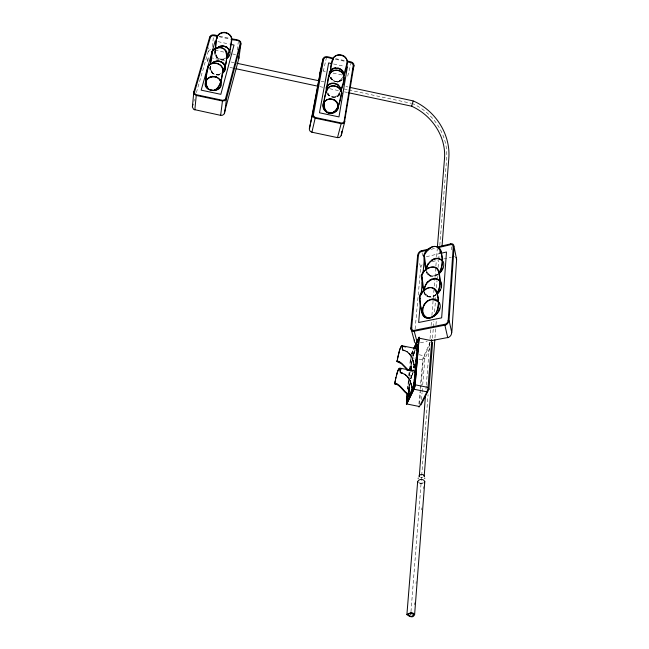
<?xml version="1.0" encoding="UTF-8"?>
<svg xmlns="http://www.w3.org/2000/svg" width="649" height="649" viewBox="0 0 649 649"><rect width="100%" height="100%" fill="white"/><g stroke="black" fill="none" stroke-linecap="round" stroke-linejoin="round"><path stroke-width="0.49" stroke-dasharray="3.25 2.43" d="M215.111 50.468L215.168 54.265L217.464 57.826M214.997 53.25L215.565 50.233M209.773 67.382C209.165 72.956 215.849 76.606 220.636 74.513M414.403 604.803L414.557 602.783M416.033 583.597L416.196 581.577M421.712 509.895L421.874 507.875M423.351 488.689L423.505 486.677M434.968 337.845L435.674 328.767M435.982 324.727L436.452 318.675M410.979 611.747L421.225 481.517M421.306 480.511L421.623 476.471M421.704 475.466L428.064 394.697M432.51 338.17L433.305 328.078M433.386 327.064L433.865 321.004M434.579 311.918L435.374 301.826M435.455 300.82L435.844 295.766M436.485 287.694L437.037 280.628M437.118 279.614L437.515 274.568M438.075 267.502L438.627 260.436M438.708 259.43L439.341 251.35M439.819 245.298L446.658 158.478C448.475 135.268 433.443 112.723 412.391 103.548M425.979 389.157L426.223 386.123M426.304 385.108L429.963 339.63M430.044 338.624L430.774 329.522M431.098 325.482L431.423 321.442M431.909 315.373L433.208 299.205M433.289 298.191L433.938 290.111M434.262 286.063L434.919 277.983M435 276.969L435.812 266.861M435.893 265.855L436.298 260.801M436.623 256.753L437.272 248.672M421.469 399.662L422.045 392.75M422.126 391.761L422.45 387.81M422.686 384.979L424.852 358.767L429.808 348.359M418.921 403.824L419.927 391.899M420.179 388.921L422.872 358.313L431.025 340.327M419.481 404.286L423.318 358.459L424.876 358.751A5.59 2.726 6.3 0 1 424.706 358.913L424.868 358.783M409.965 378.148L410.525 372.112M415.125 328.978L420.698 267.769L419.53 262.942M407.548 389.335L408.383 380.363M408.846 375.373L409.86 364.405M409.949 363.408L410.501 357.429M407.742 388.929L408.018 385.936M408.116 384.938L408.481 380.947M408.943 375.958L409.308 371.974M409.405 370.977L409.681 367.983M410.144 362.994L410.509 359.002M408.635 383.032L408.911 380.038M409.276 376.047L409.649 372.055M410.655 361.087L410.931 358.094M196.404 92.572L208.183 51.644L208.597 47.734M212.353 46.639L213.424 36.879M237.218 49.965L238.272 42.201M214.916 52.204L215.492 50.176M210.292 66.344C208.621 72.007 215.557 76.509 220.522 74.246M210.381 66.385C208.743 71.934 215.541 76.347 220.4 74.124M214.811 51.109C213.253 56.406 219.265 60.892 224.173 59.513M207.818 60.925C209.765 49.916 206.049 65.719 207.648 61.655M322.886 70.944L323.372 71.017L326.415 57.696M351.328 62.044L347.702 76.225L349.616 77.369M412.91 356.285L413.859 353.097A13.418 2.15 -78.9 0 1 415.279 349.722M412.942 356.601L413.397 354.849M410.898 378.7L411.823 375.325A13.637 2.215 -79.1 0 1 413.251 371.999M410.898 378.862L411.92 375.349M193.881 101.341L194.44 99.386M413.389 355.035L413.859 353.389A12.875 2.061 -78.9 0 1 415.222 350.152M208.183 51.644L209.108 50.257L210.884 49.511M410.598 378.992L412.715 373.54M412.894 355.887L413.113 355.246M411.296 353.916L413.226 349.592M413.364 354.565L414.743 351.271M413.04 355.457L413.454 354.305M427.066 296.187L427.229 295.774M411.523 353.737L413.6 349.203M411.815 354.257L413.884 349.73M412.407 355.117L414.857 349.77M429.971 344.441L423.399 358.24L424.827 358.897M343.467 75.86C342.607 79.154 331.566 87.234 342.283 78.359M340.319 91.379L338.226 94.576L334.998 97.35L337.35 95.89L339.597 93.205M419.546 483.489L422.742 482.905M339.914 93.675C337.61 97.804 331.371 97.958 328.289 94.649M427.829 296.755L428.413 296.552C426.904 297.388 425.168 293.908 424.43 292.78M430.149 276.044L434.197 275.857L438.156 274.04M331.801 78.854C333.594 82.058 339.995 82.358 342.477 79.04M438.237 274.048L437.296 274.957L437.475 274.381M339.5 94.632C336.507 98.34 330.049 97.748 327.55 93.789M339.743 94.819C336.588 98.713 330.008 97.991 327.234 94.008M435.877 294.516C433.54 298.564 424.835 298.037 423.911 292.383M225.495 57.931L223.134 59.384L224.213 59.197M328.905 95.622L329.392 95.679L327.688 93.415M330.203 77.385C331.972 81.109 337.375 83.21 341.909 79.884M424.551 293.056L424.697 292.431M426.62 271.671L428.389 274.657L430.733 275.841C429.322 276.701 427.675 273.448 426.92 272.426L427.058 271.817M212.418 73.264L212.921 73.329L211.185 71.049L210.252 66.701M215.079 54.289C216.725 58.588 218.997 59.489 224.1 59.246M342.12 80.103C338.729 83.023 333.115 82.034 330.552 78.48M220.619 73.418L218.535 75.008L220.741 73.67M438.294 274.332C434.684 277.456 427.496 277.301 426.271 271.858M435.812 294.695C432.323 297.721 425.452 297.364 424.365 292.147M435.95 294.8C432.388 297.891 425.371 297.526 424.259 292.196M436.769 274.73C433.37 276.945 427.667 276.085 426.726 271.615M422.815 477.502L420.398 477.502M422.767 483.505L420.057 483.619M431.196 249.273L436.039 248.129M426.377 256.688L439.787 253.564M432.202 261.612L437.937 260.29M443.673 258.975L451.323 257.215M210.519 68.753L210.552 66.742M217.188 57.883L215.354 53.469L215.354 50.127M420.39 342.753L427.22 341.447M224.01 59.116L220.563 59.124L218.437 58.337M411.434 357.615L414.232 358.183M418.889 359.132L422.621 359.887M411.571 353.218L415.311 353.981M419.043 354.735L423.708 355.684M210.284 57.574L225.13 60.746M231.068 62.012L234.038 62.645M321.141 81.247L324.111 81.879M345.885 86.528L347.864 86.95M343.938 88.937L347.848 89.773M348.829 89.984L411.409 103.337M229.973 67.447L232.934 68.08M319.795 86.609L322.756 87.242M329.66 88.718L339.532 90.819M344.465 91.874L347.426 92.507M335.525 58.653L345.398 60.771M335.411 59.278L345.292 61.395M219.386 36.157L229.916 38.413M219.208 36.766L230.703 39.232M333.578 63.983L344.408 66.303M217.983 41.641L229.3 44.059M323.372 71.017L325.319 71.431M333.099 73.102L341.861 74.976M214.981 50.2L224.789 52.293M232.642 53.972L235.587 54.605M420.341 483.116L419.295 482.726M430.344 275.679L427.229 272.191M428.032 296.382L424.876 292.813M332.434 79.868L331.063 77.215M329.132 95.427L327.753 92.742M217.48 57.753L215.646 53.413M212.669 73.086L210.803 68.689M330.276 77.336L330.86 78.261M332.166 80.005L330.82 77.353M422.028 252.696L422.718 255.609M451.242 246.855L451.842 249.833M215.354 53.469L215.062 50.289M411.807 375.852A12.826 2.085 -79.1 0 1 413.551 372.153M411.823 375.633A13.094 2.125 -79.1 0 1 413.194 372.445M413.843 353.6A12.615 2.02 -78.9 0 1 415.173 350.428M411.312 354.346A2.653 0.414 -78.9 0 1 411.498 353.932M420.909 267.704A4.348 3.026 -35.3 0 1 422.726 264.232M454.381 256.623A4.413 3.107 -33.7 0 1 455.038 256.817"/><path stroke-width="0.97" d="M222.502 71.276C229.576 61.777 228.497 38.518 212.134 51.376L210.203 64.543M437.54 312.477C424.762 328.248 419.278 306.831 419.895 296.512C435.041 271.201 445.003 306.117 433.102 316.598C439.462 312.12 439.203 301.16 437.385 293.835C436.079 282.721 420.52 288.359 419.432 296.877C420.779 303.602 419.57 314.692 426.563 317.621C414.63 312.388 429.695 292.358 438.367 301.712M225.536 67.326L224.943 70.619L222.761 73.329M222.575 70.473C223.353 61.842 207.931 60.511 207.712 69.216C206.528 75.633 204.143 83.307 208.459 89.059C203.226 83.461 206.674 73.41 207.931 66.409C212.499 58.637 225.852 65.273 222.372 72.274C221.536 78.732 220.652 87.299 214 90.479C221.033 88.037 222.047 77.555 222.883 70.83M330.39 72.29L331.095 66.555L333.205 58.467M404.83 350.452C400.522 351.888 403.751 345.154 401.22 346.615A12.883 1.882 -78.9 0 0 399.533 350.476L397.407 358.808M428.981 388.994L428.981 388.962A5.906 2.734 6.3 0 1 428.948 389.205L421.688 403.54M432.632 342.404L432.632 342.404A5.719 3.423 4.4 0 1 432.599 342.623L428.965 389.076M210.503 64.584L212.564 51.263M215.046 49.227C216.328 43.507 214.6 34.089 222.193 32.612C226.663 31.071 232.804 35.809 231.636 39.743C231.774 34.624 225.682 31.339 221.131 33.204C214.876 35.606 216.685 43.986 215.346 49.348M448.183 320.484L453.253 246.863M418.743 406.59L418.994 407.085L419.449 406.517L426.969 391.728L427.918 388.613L431.78 340.611L431.699 339.719L431.261 339.906M409.04 395.03L409.081 394.535M414.589 614.936L424.787 481.631C424.097 478.678 418.459 478.735 417.664 481.599L406.899 614.611C416.301 621.977 416.642 608.016 406.899 614.611M424.17 476.577L434.814 339.865M442.05 246.02L448.808 158.234C450.706 134.067 435.203 110.419 413.194 100.903L349.843 87.372M343.743 75.941C346.891 69.037 351.271 56.049 339.906 54.735C330.463 54.565 330.844 66.839 330.146 73.597M402.461 349.681L402.372 346.461L401.95 345.73L401.293 346.152A13.418 1.963 -78.9 0 0 399.533 350.184L396.961 361.534L401.423 363.691L407.71 370.092M418.654 339.605L414.557 386.163M407.183 393.326L406.428 404.57L414.127 389.132L415.044 386.009L419.165 337.082L413.648 348.683M410.736 614.773L410.898 612.753M340.595 91.46C343.8 84.484 348.164 71.349 336.701 70.011C327.137 69.849 327.558 82.301 326.82 89.091M402.623 373.061C398.251 374.392 401.772 367.504 399.054 368.429A13.645 2.02 -79.1 0 0 397.285 372.38L395.566 379.251M419.262 476.796L425.411 396.231M437.434 246.644L444.5 158.721C446.293 137.231 432.567 115.595 411.588 106.193L348.416 92.718M341.123 91.793L340.839 88.426M326.358 91.996C326.415 82.488 342.323 84.678 341.731 93.57C341.196 87.672 333.408 83.405 328.491 87.688C324.906 93.618 323.194 101.723 324.8 108.675C326.252 111.101 327.039 113.153 324.281 109.941C322.131 107.117 322.415 102.737 325.181 100.425M337.845 107.523C339.297 100.076 327.786 95.711 324.078 102.42M406.882 402.007L407.621 394M327.08 88.434L327.299 84.63L329.489 73.994C332.247 69.459 339.557 68.981 342.737 73.54C345.803 79.008 342.031 85.692 340.401 91.193M332.613 60.803L332.807 58.588C336.58 52.245 347.053 55.181 347.604 62.345M415.011 385.246L419.108 338.632M420.341 303.383L418.637 322.488L441.653 317.856L446.488 251.999L440.744 253.337M421.144 294.338L422.223 282.266M423.026 273.221L424.462 257.134M414.232 379.146L413.616 386.09L408.221 397.269L408.497 394.251M414.411 377.166L416.171 357.323M416.35 355.336L417.315 344.424L415.271 348.878M408.675 392.239L409.414 384.184M410.703 370.1L411.442 362.045M406.452 402.899L407.28 393.919M238.516 56.082L238.905 58.207L224.043 114.175L222.518 115.23L220.806 115.376L193.735 109.454L192.364 107.012L193.848 91.736L209.732 36.993C210.771 33.805 215.298 34.884 217.472 35.744M417.664 255.211L410.817 327.932L414.119 340.019M411.653 327.761L418.459 255.025M194.838 109.892L196.249 95.444L194.189 94.064L193.848 91.736M209.53 38.948L209.732 36.993M412.001 390.414L412.026 389.116M231.547 39.67L230.071 49.186L227.191 55.968M408.919 395.006L408.975 394.519M220.636 115.344L222.461 100.993L196.249 95.444M227.191 55.222L225.747 64.267L222.631 71.544M224.635 113.007L226.517 98.664L240.917 43.678C241.655 39.143 233.932 39.573 231.831 38.826M231.847 40.011L230.395 49.016L227.312 56.228M333.545 58.232C331.25 58.102 324.338 54.386 323.024 58.864L312.469 114.573L313.142 116.917L315.163 118.159L341.317 123.699L342.997 123.545L344.408 122.474L353.956 65.492C354.386 62.126 349.673 61.314 347.377 61.193M238.905 58.207L240.917 43.678M407.945 369.703L401.561 363.172L399.427 361.736L396.969 361.534L397.188 360.503M394.852 383.267C401.544 384.541 403.605 392.629 409.657 394.624C404.262 394.624 401.155 384.597 394.689 383.867L395.209 381.052M441.093 287.231L441.304 285.811M424.081 290.979L423.959 288.164M424.081 289.551L426.158 284.011M424.186 289.551C424.487 282.469 434.173 274.827 440.046 280.96M422.061 308.908C419.846 326.974 445.352 314.952 439.332 302.539M320.281 72.063L309.338 129.784L310.263 131.349L311.747 132.169L337.496 137.62C340.928 138.432 342.193 133.767 341.836 131.26M426.085 269.181L426.32 267.753M426.442 269.1C426.807 262.164 436.355 254.716 442.188 260.557M426.547 269.1L427.172 266.406M418.994 476.074C419.587 473.916 423.813 473.859 424.324 476.09M347.361 66.944L338.981 116.917L319.478 112.78L328.654 62.929L331.607 63.561M411.515 363.424L411.782 361.671M409.446 385.774L409.722 383.989M424.787 481.631L424.057 482.872M225.025 69.484L225.219 68.421M326.958 89.643L326.544 89.781C324.841 96.733 321.685 104.87 325.928 111.531C330.917 116.479 340.766 111.117 338.08 104.165M414.541 386.252L406.988 402.08M205.611 82.991C206.333 74.676 220.295 74.424 220.944 82.894M205.701 83.007C206.406 74.854 220.1 74.611 220.733 82.91M415.839 361.201L416.212 359.319M414.167 382.123L412.05 390.601L411.928 387.372M413.162 101.122L411.612 106.136L411.734 105.511M347.272 62.02L343.824 75.049M341.39 93.302C339.67 100.197 339.192 109.47 331.988 113.056C339.046 110.655 340.06 100.222 341.723 93.659M395.906 377.369L394.673 383.867L397.172 384.086M412.147 359.984L412.521 358.151M410.087 382.277L410.468 380.411M319.803 73.134L323.024 58.864M309.297 128.486L312.502 114.419M311.909 132.209L315.163 118.159M329.303 76.201L329.895 73.864M418.151 478.475L418.272 478.021M352.732 70.214L353.956 65.492M337.496 137.62L341.147 123.675M341.187 135.235L344.887 121.29M323.543 103.337L323.486 107.726M396.385 375.763L397.277 372.688A13.094 1.939 -79.1 0 1 398.981 368.9L401.569 368.957M414.492 366.563L414.971 364.868M215.152 41.033L201.174 90.146L220.838 94.324L234.013 45.073L231.182 44.465M192.477 106.209L193.037 104.262M226.517 98.664L225 100.595L222.461 100.993M439.422 308.186L438.359 311.098M423.667 289.632L421.858 275.671C423.286 268.686 435.479 262.886 438.521 271.582C439.933 278.08 440.963 285.211 437.937 291.425M426.247 269.716L424.276 255.171C438.172 232.334 447.299 259.835 439.203 272.345M413.973 367.723L414.435 366.271M412.366 389.14L411.896 390.584A12.802 2.077 -79.1 0 1 411.434 391.85M220.36 86.13L220.741 85.076M406.769 393.756L406.939 393.318M425.192 317.231L425.355 316.817M442.813 268.021L440.46 271.955M337.139 109.551L337.577 108.57M426.758 266.317L428.218 263.551M413.6 349.203L418.564 338.324M414.297 348.829L418.581 339.541M406.955 403.435L414.127 388.67M224.108 71.471L224.651 70.506M229.292 55.279L226.274 58.434M440.046 290.071L437.166 293.819M441.215 270.682L441.993 269.384M427.772 265.076C430.076 260.2 437.629 255.941 441.977 260.728M439.389 272.58C443.543 266.09 442.553 257.937 441.069 250.79C437.702 241.874 425.127 248.291 423.821 255.528L424.957 265.839L426.101 270.536M437.191 293.348C441.069 287.272 440.598 279.581 439.105 272.84M330.609 70.222L329.221 73.142L329.205 75.341M437.345 312.437C416.812 332.905 418.946 289.681 438.156 301.882M424.024 304.495L427.464 300.974M325.563 110.354L326.187 111.466M219.808 87.112C217.115 91.176 210.641 91.736 207.404 88.021M207.266 78.805C197.028 93.148 227.466 95.127 220.141 79.649M437.012 293.729L438.099 292.618M437.353 294.078C440.622 291.068 442.853 286.087 440.996 281.755M426.888 282.566L428.032 281.398M427.164 282.907C430.141 278.916 437.734 276.782 440.436 282.137M439.551 273.318C442.74 270.398 444.979 265.53 443.129 261.312M227.888 56.982L226.144 58.329M212.004 63.602C215.679 59.473 223.572 60.746 225.041 66.295M211.947 63.505L214.835 61.639M216.734 48.407L219.573 46.59M216.79 48.497C220.433 44.481 228.164 45.746 229.657 51.174M325.968 111.587C331.647 116.577 342.177 109.113 336.726 102.201C332.718 95.622 320.784 99.857 323.575 107.693M424.268 255.162L423.821 255.528L424.633 257.353M421.85 275.663L421.396 276.028L422.564 286.371L423.724 291.133M419.895 296.504L419.432 296.877L420.276 298.67M335.776 111.239L331.712 112.95L327.201 111.993M329.027 84.07L326.196 87.469L326.155 91.923M331.388 69.435L332.296 68.794M226.436 58.67C229.462 57.136 231.117 53.21 229.584 50.078M212.596 62.531L214.714 61.371M431.553 260.144L434.238 258.683M429.281 280.392L431.999 278.924M217.107 89.351L213.732 90.381L210.235 89.903M209.189 77.32L212.75 76.258M218.364 46.825L220.611 46.006L224.238 46.006M333.31 68.291L335.565 67.772M208.061 66.815L207.623 66.944L207.712 69.216M217.415 36.093L217.05 38.502M421.574 250.757L430.295 248.697M438.051 246.863L450.641 243.886M421.501 251.561L428.283 249.962M437.986 247.675L450.584 244.697M402.356 349.624L407.093 351.758M414.281 330.309L444.946 324.249M432.096 340.514L447.713 337.537L444.881 325.165L414.2 331.217L416.958 341.447M331.177 83.202L334.746 83.177M435.625 258.253L439.551 258.302M215.939 61.444C219.557 60.592 223.856 62.604 224.838 66.336M215.898 61.03L219.565 61.022M220.66 46.412C224.221 45.592 228.456 47.539 229.454 51.206M431.642 299.084L434.4 298.954M329.489 98.64L330.706 98.632M434.789 278.307L436.128 278.34M406.899 403.994L419.449 406.517M399.719 368.08L414.395 371.058M406.469 369.946L411.361 370.944M415.214 384.816L428.08 387.421M414.078 389.238L426.92 391.834M419.303 338.194L431.772 340.733M401.95 345.73L416.415 348.675M401.853 346.201L405.706 346.988M237.007 63.278L319.162 80.825M235.895 68.713L317.815 86.187M333.432 58.848C331.379 59.205 325.1 55.035 323.713 59.01L313.256 115.579L315.163 117.445L341.528 123.026L343.159 122.661L344.14 121.258L353.275 65.233L352.058 62.994L347.272 61.817M217.293 36.36L212.556 35.492L210.463 37.034L194.546 92.012L194.781 93.594L196.055 94.657L222.769 100.344L225.317 99.411L240.219 43.532C240.69 39.411 233.34 40.53 231.669 39.435M337.934 67.934L340.181 68.762M215.233 76.42L216.417 76.76M397.131 360.933L399.427 361.736M440.882 251.942L441.288 252.185M438.683 272.572C438.829 262.374 422.515 267.396 421.396 276.028L422.231 277.837M436.955 293.559L437.377 293.827M225.39 46.347L227.458 47.474M220.733 61.363L223.694 63.294L225.349 66.23M404.911 374.408L400.214 372.283M337.026 84.013L338.048 84.662M334.227 99.654L336.977 102.047M209.165 89.53L207.339 88.102L205.757 85.181M436.826 299.757L437.84 300.487M341.196 69.402L342.875 71.057M406.996 351.677L409.162 353.551M405.333 374.773L407.012 376.242M404.822 374.303L405.779 375.146M326.22 111.36L324.005 108.732M226.89 54.865C228.829 48.277 215.679 44.116 212.134 51.376L212.207 53.664M399.614 368.559L400.141 371.22M409.081 353.47L410.955 355.855M409.746 354.257L410.858 355.644M406.931 376.152L407.799 377.223M407.604 376.972L408.74 378.375M407.823 377.239L410.29 381.352L411.937 387.307M418.021 482.564L417.664 481.599M323.932 108.781L324.532 109.778M206.642 87.217L205.847 85.157M412.383 358.54L411.231 356.382M410.89 355.684L411.344 356.552M408.765 378.416L409.227 379.308M416.682 348.902L417.015 350.209M412.334 358.402L414.013 364.438M414.67 371.325L414.995 372.737M438.992 302.775L439.422 303.992M413.121 360.568L413.673 362.71M411.028 383.397L411.588 385.571M409.057 393.594L409.203 394.316M343.954 73.077L344.335 75.268M343.938 74.189C343.013 66.977 330.958 65.654 329.522 73.207C331.152 65.882 342.769 67.123 343.735 74.205M340.814 89.562C339.93 82.707 328.954 80.8 326.488 87.574C329.124 81.052 339.687 82.837 340.611 89.578M441.085 283.159L441.304 284.449M411.028 370.198L411.109 371.114M408.943 392.775L409.024 393.74M424.714 478.037L424.762 478.491M413.981 364.227L414.03 364.681M411.904 387.088L411.953 387.558M414.005 364.503L414.127 367.715L414.094 366.174M410.995 370.328L410.987 369.192A10.538 1.687 -78.9 0 1 411.117 366.596M408.911 392.905L408.902 391.72A10.717 1.736 -79.1 0 1 409.211 387.453A10.936 1.769 -79.1 0 0 408.87 391.826M410.541 393.683A12.802 2.077 -79.1 0 1 410.144 394.219M415.027 375.179A11.414 1.85 -79.1 0 1 414.484 380.233M410.533 393.829A13.069 2.117 -79.1 0 1 410.127 394.381M413.056 370.044A12.599 2.02 -78.9 0 1 412.626 370.863M410.955 369.297A10.757 1.72 -78.9 0 1 411.085 366.644M416.95 354.038A11.228 1.801 -78.9 0 1 416.52 357.461M413.064 370.173A12.85 2.061 -78.9 0 1 412.618 371.009M418.556 338.486A2.718 0.438 -78.7 0 1 419.165 338.462M415.06 385.19A2.807 0.462 -79.2 0 1 414.151 388.459M406.964 403.264A2.742 0.438 -79.3 0 1 406.396 403.053M416.285 343.41A4.551 3.367 -37.8 0 1 414.33 340.003M414.143 331.428A4.624 3.383 -37.5 0 1 411.036 327.907M417.875 255.146A4.413 3.034 -35.2 0 1 421.558 250.579M448.824 320.387A4.705 3.472 -35.6 0 1 444.906 325.368M455.955 257.483A4.413 3.107 -33.7 0 1 456.417 259.608M450.69 243.691A4.486 3.115 -33.6 0 1 453.862 246.701M448.005 320.541A3.651 2.693 -35.6 0 1 444.963 324.403M451.59 332.815A4.632 3.456 -35.8 0 1 447.737 337.74M450.625 244.543A3.48 2.418 -33.6 0 1 453.083 246.888M414.24 330.479A3.594 2.628 -37.5 0 1 411.823 327.745M418.629 254.968A3.423 2.361 -35.2 0 1 421.485 251.423M456.628 259.576L451.818 332.75L449.051 320.314L454.081 246.669L456.628 259.576M421.063 404.603L421.055 404.684A5.76 3.196 5.2 0 1 420.893 404.887L421.055 404.587M407.897 614.449C413.389 620.558 416.187 609.963 407.897 614.449"/></g></svg>
